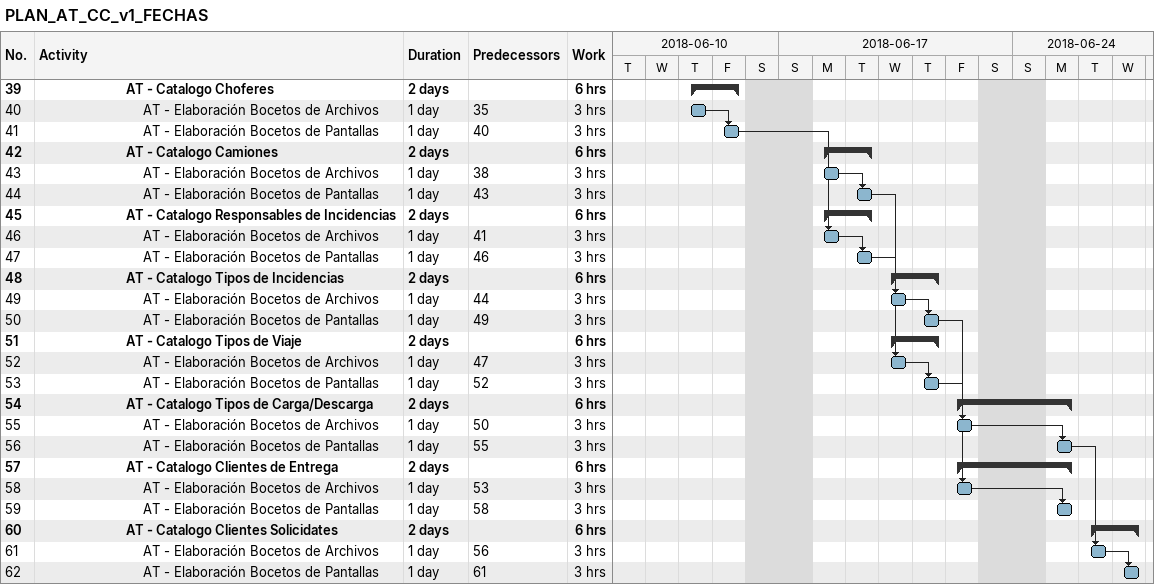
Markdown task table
PLAN_AT_CC_v1_FECHAS

| ID | Level | Task | Duration | Start | Finish | Predecessors | Work (h) |
|---|---|---|---|---|---|---|---|
| 39 | 6 | **AT - Catalogo Choferes** | 2d | 2018-06-14 | 2018-06-15 |  | 6 |
| 40 | 7 | AT - Elaboración Bocetos de Archivos | 1d | 2018-06-14 | 2018-06-14 | 35 | 3 |
| 41 | 7 | AT - Elaboración Bocetos de Pantallas | 1d | 2018-06-15 | 2018-06-15 | 40 | 3 |
| 42 | 6 | **AT - Catalogo Camiones** | 2d | 2018-06-18 | 2018-06-19 |  | 6 |
| 43 | 7 | AT - Elaboración Bocetos de Archivos | 1d | 2018-06-18 | 2018-06-18 | 38 | 3 |
| 44 | 7 | AT - Elaboración Bocetos de Pantallas | 1d | 2018-06-19 | 2018-06-19 | 43 | 3 |
| 45 | 6 | **AT - Catalogo Responsables de Incidencias** | 2d | 2018-06-18 | 2018-06-19 |  | 6 |
| 46 | 7 | AT - Elaboración Bocetos de Archivos | 1d | 2018-06-18 | 2018-06-18 | 41 | 3 |
| 47 | 7 | AT - Elaboración Bocetos de Pantallas | 1d | 2018-06-19 | 2018-06-19 | 46 | 3 |
| 48 | 6 | **AT - Catalogo Tipos de Incidencias** | 2d | 2018-06-20 | 2018-06-21 |  | 6 |
| 49 | 7 | AT - Elaboración Bocetos de Archivos | 1d | 2018-06-20 | 2018-06-20 | 44 | 3 |
| 50 | 7 | AT - Elaboración Bocetos de Pantallas | 1d | 2018-06-21 | 2018-06-21 | 49 | 3 |
| 51 | 6 | **AT - Catalogo Tipos de Viaje** | 2d | 2018-06-20 | 2018-06-21 |  | 6 |
| 52 | 7 | AT - Elaboración Bocetos de Archivos | 1d | 2018-06-20 | 2018-06-20 | 47 | 3 |
| 53 | 7 | AT - Elaboración Bocetos de Pantallas | 1d | 2018-06-21 | 2018-06-21 | 52 | 3 |
| 54 | 6 | **AT - Catalogo Tipos de Carga/Descarga** | 2d | 2018-06-22 | 2018-06-25 |  | 6 |
| 55 | 7 | AT - Elaboración Bocetos de Archivos | 1d | 2018-06-22 | 2018-06-22 | 50 | 3 |
| 56 | 7 | AT - Elaboración Bocetos de Pantallas | 1d | 2018-06-25 | 2018-06-25 | 55 | 3 |
| 57 | 6 | **AT - Catalogo Clientes de Entrega** | 2d | 2018-06-22 | 2018-06-25 |  | 6 |
| 58 | 7 | AT - Elaboración Bocetos de Archivos | 1d | 2018-06-22 | 2018-06-22 | 53 | 3 |
| 59 | 7 | AT - Elaboración Bocetos de Pantallas | 1d | 2018-06-25 | 2018-06-25 | 58 | 3 |
| 60 | 6 | **AT - Catalogo Clientes Solicidates** | 2d | 2018-06-26 | 2018-06-27 |  | 6 |
| 61 | 7 | AT - Elaboración Bocetos de Archivos | 1d | 2018-06-26 | 2018-06-26 | 56 | 3 |
| 62 | 7 | AT - Elaboración Bocetos de Pantallas | 1d | 2018-06-27 | 2018-06-27 | 61 | 3 |
